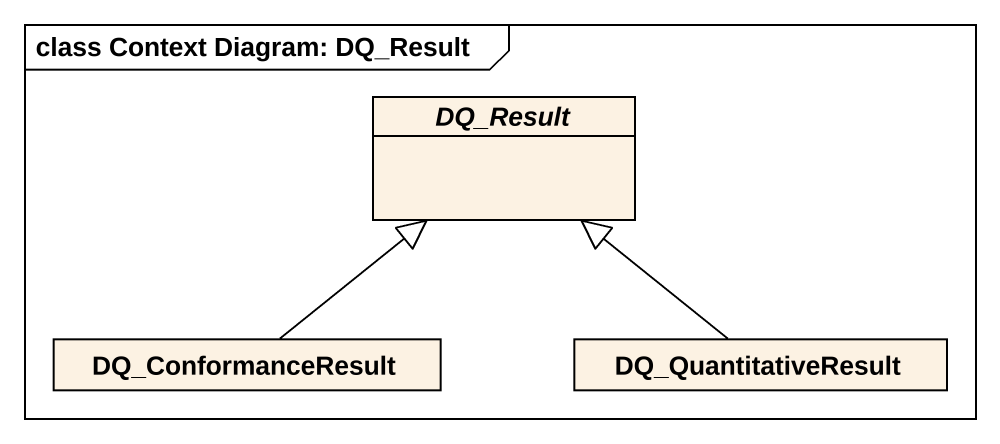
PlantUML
@startuml
mainframe class Context Diagram: DQ_Result
hide circle
hide empty members
abstract class DQ_Result
class DQ_ConformanceResult
class DQ_QuantitativeResult
DQ_ConformanceResult -up-|> DQ_Result
DQ_QuantitativeResult -up-|> DQ_Result
@enduml
